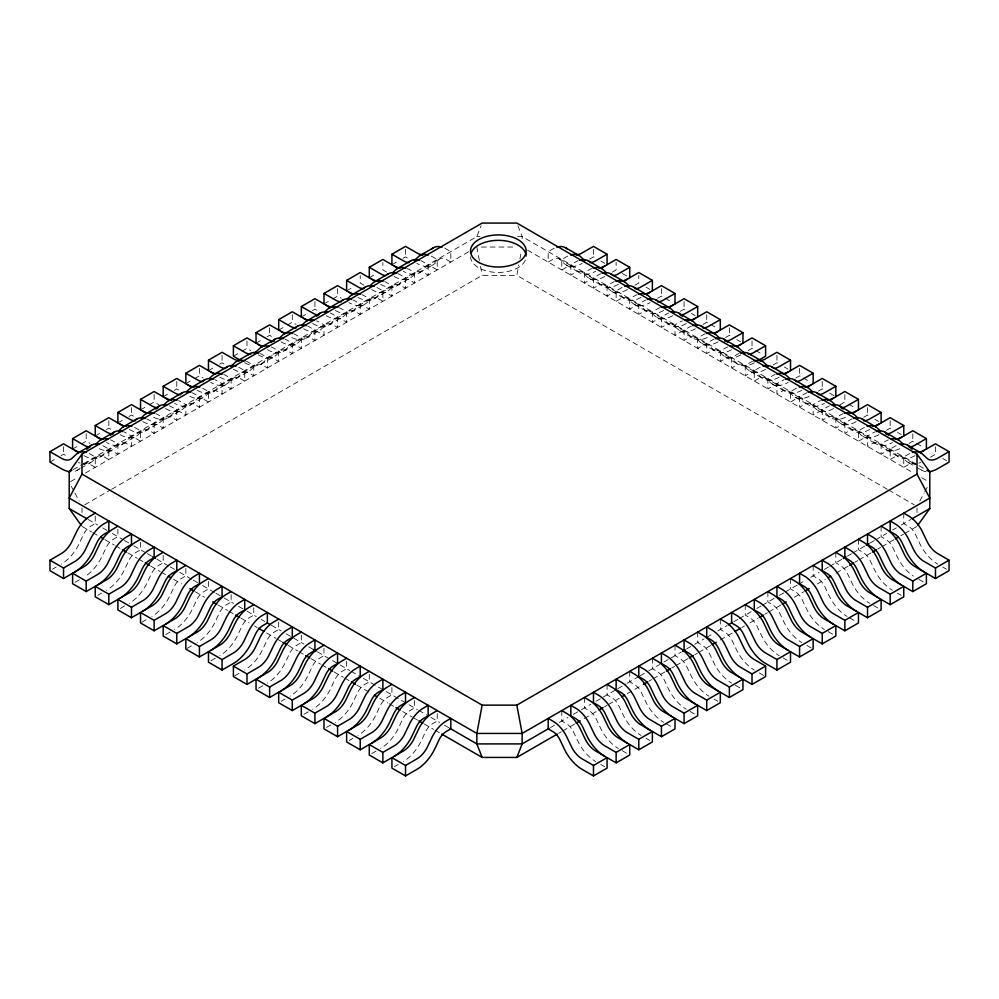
<?xml version="1.0" encoding="UTF-8"?>
<svg xmlns="http://www.w3.org/2000/svg" width="999" height="999" viewBox="0 0 999 999"><rect width="100%" height="100%" fill="white"/><g stroke="black" fill="none" stroke-linecap="round" stroke-linejoin="round"><path stroke-width="0.75" stroke-dasharray="5 3.75" d="M887.349 489.273L516.845 275.362L518.793 264.922M519.917 258.966L521.316 251.511M83.529 463.673L476.848 236.588L481.093 225.762M919.829 501.048L924.1 493.056M924.812 491.733L927.659 486.401M49.95 462.137L56.131 458.566M61.064 455.719L63.536 454.283L68.569 457.192M72.602 449.063L80.007 444.78M81.244 444.068L86.189 441.208L89.96 443.394M95.242 435.989L101.423 432.417M106.369 429.558L108.829 428.134L112.612 430.319M117.894 422.902L124.063 419.343M129.008 416.483L131.481 415.06L135.252 417.245M140.534 409.827L147.952 405.557M149.188 404.845L154.133 401.985L159.166 404.895M163.187 396.753L169.368 393.194M174.301 390.334L176.773 388.911L180.544 391.096M185.839 383.678L193.244 379.408M194.48 378.683L199.425 375.836L203.197 378.009M208.479 370.604L214.66 367.045M219.605 364.185L222.065 362.762L225.849 364.935M233.391 356.218L240.809 351.948M242.045 351.236L246.978 348.376L250.761 350.562M256.044 343.144L262.213 339.585M267.158 336.725L269.63 335.302L273.401 337.487M278.684 330.07L286.101 325.799M287.337 325.075L292.282 322.227L296.054 324.4M301.336 316.995L307.517 313.436M312.45 310.577L314.922 309.153L318.693 311.326M323.988 303.921L331.393 299.638M332.63 298.926L337.575 296.079L341.346 298.251M346.628 290.846L352.809 287.275M369.28 277.772L376.685 273.489M391.92 264.698L398.102 261.126M403.047 258.279L405.519 256.855L409.29 259.028M73.102 469.68L82.218 464.423M84.391 464.073L97.977 456.218M107.043 450.986L120.629 443.144M129.683 437.912L143.269 430.07M152.335 424.837L165.921 416.995M174.975 411.763L188.574 403.921M197.627 398.688L211.214 390.846M220.28 385.614L233.866 377.772M242.919 372.54L256.506 364.697M267.832 358.154L281.418 350.312M290.484 345.08L304.071 337.237M313.124 332.005L326.723 324.163M335.776 318.931L349.363 311.089M358.429 305.856L372.015 298.014M381.069 292.782L394.655 284.94M403.721 279.708L417.307 271.865M426.361 266.633L439.96 258.791M77.085 470.367L79.558 468.943M80.794 468.231L90.672 462.525M99.725 457.292L113.324 449.45M122.377 444.218L135.964 436.376M145.03 431.143L158.616 423.301M167.67 418.069L181.256 410.227M190.322 404.995L203.908 397.152M212.962 391.92L226.561 384.078M235.614 378.846L249.201 371.004M260.527 364.46L274.113 356.618M283.179 351.386L296.765 343.544M305.819 338.311L319.405 330.469M328.471 325.237L342.058 317.395M351.111 312.163L364.71 304.32M373.763 299.088L387.35 291.246M396.416 286.014L410.002 278.159M419.056 272.939L432.642 265.085M70.554 481.618L77.31 477.722M85.415 473.039L468.768 251.711M84.703 504.832L110.302 490.047M111.651 489.273L482.155 275.362L516.845 275.362M52.472 569.205L56.244 567.032M589.71 259.028L593.481 256.855L595.953 258.279M75.112 582.28L80.145 579.37M612.362 272.103L616.133 269.93L616.133 262.45M97.765 595.354L101.536 593.181M635.002 285.177L638.786 283.004L638.786 275.524M120.404 608.428L125.437 605.531M657.654 298.251L661.425 296.079L663.898 297.502M141.796 622.227L149.35 617.869M680.307 311.326L684.078 309.153L686.55 310.577M165.709 634.577L170.742 631.68M702.946 324.4L706.718 322.227L709.19 323.651M187.088 648.388L192.12 645.479M725.599 337.487L729.37 335.302L731.842 336.725M211.001 660.739L216.034 657.829M748.239 350.562L752.022 348.376L754.495 349.8M234.653 675.836L239.685 672.939M773.151 364.935L776.935 362.762L779.395 364.185M258.554 688.186L263.586 685.289M795.803 378.009L799.575 375.836L802.047 377.26M281.206 701.261L284.977 699.088M818.456 391.096L822.227 388.911L824.699 390.334M303.846 714.347L308.891 711.438M839.834 404.895L844.867 401.985L847.339 403.409M326.498 727.422L332.792 723.788M863.748 417.245L867.519 415.06L869.992 416.483M349.151 740.496L352.922 738.311M886.388 430.319L890.171 428.134L892.631 429.558M371.79 753.571L376.823 750.661M909.04 443.394L912.811 441.208L915.284 442.644M394.443 766.645L398.214 764.46M930.431 457.192L935.464 454.283L937.936 455.719M550.437 727.572L554.482 725.237M559.315 722.452L567.956 717.457M573.314 714.372L580.082 710.464M581.43 709.677L590.859 704.233M595.953 701.298L602.135 697.727M603.371 697.015L616.458 689.46M617.807 688.686L626.011 683.94M627.235 683.229L639.36 676.236M640.022 675.861L647.439 671.565M648.788 670.791L659.565 664.572M663.898 662.062L670.341 658.341M671.316 657.792L681.131 652.122M686.513 649.013L693.256 645.117M694.592 644.343L704.033 638.898M706.718 637.337L712.899 633.778M717.844 630.918L727.072 625.599M733.828 621.69L737.886 619.355M739.235 618.568L751.398 611.55M756.755 608.453L760.863 606.093M762.212 605.307L774.375 598.289M779.395 595.379L783.828 592.819M785.189 592.045L797.352 585.014M798.701 584.24L805.756 580.169M810.701 577.31L818.968 572.539M824.375 569.418L828.433 567.07M829.782 566.296L841.945 559.265M847.339 556.156L851.41 553.808M852.759 553.021L864.922 546.003M869.992 543.081L874.387 540.546M875.736 539.76L886.55 533.516M892.631 530.007L896.34 527.872M901.285 525.012L910.876 519.48M558.603 733.316L561.301 731.768M562.649 730.981L574.775 723.988M584.203 718.543L596.328 711.538M604.42 706.867L607.105 705.319M608.453 704.532L619.23 698.313M627.322 693.643L642.145 685.089M648.875 681.206L651.573 679.645M652.921 678.87L665.047 671.865M671.778 667.981L674.475 666.42M675.824 665.646L687.949 658.641M694.68 654.757L697.377 653.196M698.726 652.422L710.851 645.416M720.279 639.972L732.404 632.979M741.845 627.534L744.53 625.973M749.924 622.864L758.004 618.194M764.747 614.31L767.444 612.749M768.78 611.975L780.906 604.969M794.38 597.19L803.82 591.745M817.294 583.965L825.374 579.308M836.151 573.076L848.276 566.083M855.007 562.187L857.704 560.639M859.053 559.852L871.178 552.859M877.921 548.963L880.606 547.415M881.955 546.628L894.08 539.635M900.823 535.739L903.521 534.19M904.857 533.404L916.995 526.411M554.12 248.252L548.189 251.623L548.189 262.075L552.722 259.465A12.812 7.393 -60 0 1 559.964 259.465L564.048 263.386A32.03 18.494 -60 0 0 582.167 263.386M567.707 256.094L561.775 259.465L561.775 269.93L566.308 267.307A12.812 7.393 -60 0 1 573.551 267.307L577.634 271.228A32.03 18.494 -60 0 0 595.754 271.228M622.065 287.475L616.133 290.846L616.133 301.311L620.666 298.689A12.812 7.393 -60 0 1 627.909 298.689L631.992 302.61A32.03 18.494 -60 0 0 650.099 302.61M760.214 367.232L754.282 370.604L754.282 381.069L758.815 378.446A12.812 7.393 -60 0 1 766.058 378.446L770.142 382.367A32.03 18.494 -60 0 0 788.248 382.38M796.453 388.161L790.521 391.521L790.521 401.985L795.054 399.375A12.812 7.393 -60 0 1 802.297 399.375L806.368 403.296A32.03 18.494 -60 0 0 824.487 403.296M864.385 427.385L858.466 430.756L858.466 441.208L862.986 438.598A12.812 7.393 -60 0 1 870.241 438.598L874.312 442.52A32.03 18.494 -60 0 0 892.432 442.52M896.091 445.691L890.171 449.063L890.171 459.515L894.692 456.905A12.812 7.393 -60 0 1 901.947 456.905L906.018 460.826A32.03 18.494 -60 0 0 915.608 463.823M909.689 453.534L903.758 456.905L903.758 467.357L908.291 464.747A12.812 7.393 -60 0 1 915.534 464.747M476.848 236.588L479.87 236.588M517.619 236.588L522.152 236.588L917.669 464.935M481.381 247.04L516.108 247.04M444.88 248.252L450.811 251.623L450.811 262.075L446.278 259.465A12.812 7.393 60 0 0 439.036 259.465L434.952 263.386A32.03 18.494 60 0 1 416.833 263.386M431.293 256.094L437.225 259.465L437.225 269.93L432.692 267.307A12.812 7.393 60 0 0 425.449 267.307L421.366 271.228A32.03 18.494 60 0 1 403.246 271.228M376.935 287.475L382.867 290.846L382.867 301.311L378.334 298.689A12.812 7.393 60 0 0 371.091 298.689L367.008 302.61A32.03 18.494 60 0 1 348.901 302.61M238.786 367.232L244.718 370.604L244.718 381.069L240.185 378.446A12.812 7.393 60 0 0 232.942 378.446L228.858 382.367A32.03 18.494 60 0 1 210.752 382.38M202.547 388.161L208.479 391.521L208.479 401.985L203.946 399.375A12.812 7.393 60 0 0 196.703 399.375L192.632 403.296A32.03 18.494 60 0 1 174.513 403.296M134.615 427.385L140.534 430.756L140.534 441.208L136.014 438.598A12.812 7.393 60 0 0 128.759 438.598L124.688 442.52A32.03 18.494 60 0 1 106.568 442.52M102.909 445.691L108.829 449.063L108.829 459.515L104.308 456.905A12.812 7.393 60 0 0 97.053 456.905L92.982 460.826A32.03 18.494 60 0 1 83.392 463.823M89.311 453.534L95.242 456.905L95.242 467.357L90.709 464.747A12.812 7.393 60 0 0 83.466 464.747M600.899 261.126L604.607 263.274M622.315 273.489L627.247 276.348M646.191 287.275L649.899 289.423M665.134 298.214L672.552 302.497M691.483 313.436L695.192 315.572M710.426 324.363L717.844 328.646M736.787 339.585L740.484 341.72M755.719 350.512L763.136 354.795M784.34 367.045L788.049 369.18M803.283 377.972L810.701 382.255M829.632 393.194L834.577 396.041M848.576 404.12L855.993 408.404M874.937 419.343L878.633 421.478M897.577 432.417L901.285 434.553M916.52 443.356L923.938 447.627M942.869 458.566L946.577 460.701M919.018 465.721L927.109 470.379M559.04 258.791L572.639 266.633M581.693 271.865L595.279 279.708M604.345 284.94L617.931 292.782M626.985 298.014L640.571 305.856M649.637 311.089L663.224 318.931M672.277 324.163L685.876 332.005M694.929 337.237L708.516 345.08M717.582 350.312L731.168 358.154M742.494 364.697L756.081 372.54M765.134 377.772L778.721 385.614M787.786 390.846L801.373 398.688M810.426 403.921L824.025 411.763M833.079 416.995L846.665 424.837M855.731 430.07L869.317 437.912M878.371 443.144L891.957 450.986M901.023 456.218L914.609 464.073M566.358 265.085L579.944 272.939M588.998 278.159L602.584 286.014M611.65 291.246L625.237 299.088M634.29 304.32L647.889 312.163M656.942 317.395L670.529 325.237M679.595 330.469L693.181 338.311M702.235 343.544L715.821 351.386M724.887 356.618L738.473 364.46M749.799 371.004L763.386 378.846M772.439 384.078L786.038 391.92M795.092 397.152L808.678 404.995M817.744 410.227L831.33 418.069M840.384 423.301L853.97 431.143M863.036 436.376L876.623 444.218M885.676 449.45L899.275 457.292M908.328 462.525L915.733 466.808M916.97 467.52L921.915 470.367M527.559 250.162L913.635 473.064M921.715 477.734L928.458 481.618M888.698 490.047L914.297 504.832M942.756 567.032L946.528 569.205M386.638 272.103L382.867 269.93L382.867 262.45M918.855 579.37L923.888 582.28M363.998 285.177L360.214 283.004L360.214 275.524M897.464 593.181L901.235 595.354M873.563 605.531L878.596 608.428M849.649 617.869L857.204 622.227M828.258 631.68L833.291 634.577M806.88 645.479L811.912 648.388M782.966 657.829L787.999 660.739M759.315 672.939L764.347 675.836M735.414 685.289L740.446 688.186M714.023 699.088L717.794 701.261M690.109 711.438L695.154 714.347M666.208 723.788L672.502 727.422M646.078 738.311L649.85 740.496M622.177 750.661L627.21 753.571M600.786 764.46L604.557 766.645M88.062 519.443L97.715 525.012M102.66 527.872L108.829 531.431M112.313 533.441L123.089 539.66M124.438 540.447L132.517 545.104M133.866 545.891L145.991 552.884M147.34 553.671L154.133 557.579M156.768 559.115L168.893 566.108M170.242 566.883L176.773 570.654M179.67 572.327L191.808 579.333M193.144 580.107L199.425 583.728M202.585 585.551L214.71 592.557M215.896 593.244L222.789 597.227M224.138 598.001L233.604 603.471M238.536 606.318L244.718 609.889M247.04 611.226L256.243 616.545M261.189 619.392L264.897 621.528M271.416 625.299L281.156 630.918M286.101 633.778L303.858 644.03M308.753 646.852L314.922 650.411M317.37 651.835L349.812 670.554M351.161 671.34L360.214 676.573M363.324 678.358L382.867 689.647M386.301 691.62L417.382 709.577M418.731 710.351L428.159 715.796M430.906 717.382L439.685 722.452M444.418 725.174L450.811 728.87M82.005 526.411L91.446 531.855M92.795 532.629L98.177 535.739M104.92 539.635L114.348 545.079M115.697 545.854L121.079 548.963M127.822 552.859L137.25 558.304M138.599 559.078L143.993 562.187M150.724 566.083L160.152 571.528M161.501 572.302L165.547 574.637M173.626 579.308L181.706 583.965M195.18 591.745L204.62 597.19M218.094 604.969L227.522 610.414M228.871 611.188L234.253 614.31M240.996 618.194L249.076 622.864M254.47 625.973L257.155 627.534M266.596 632.979L276.024 638.423M277.372 639.198L281.406 641.533M288.149 645.416L297.577 650.861M298.926 651.648L304.32 654.757M311.051 658.641L320.479 664.085M321.828 664.859L327.222 667.981M333.953 671.865L343.381 677.31M344.73 678.084L350.125 681.206M356.855 685.089L371.678 693.643M379.77 698.313L387.849 702.984M389.198 703.758L394.58 706.867M402.672 711.538L412.1 716.982M413.449 717.757L417.495 720.092M424.225 723.988L433.653 729.432M435.002 730.207L440.397 733.316M71.341 486.401L74.188 491.733M74.9 493.056L79.171 501.048M517.907 225.762L522.152 236.588L522.152 239.573M476.848 247.04L479.37 260.452M480.482 266.421L482.155 275.362M935.464 446.815L935.464 454.283M916.995 507.929L916.995 512.549M912.811 433.741L912.811 441.208M903.758 513.124L903.758 523.588L908.291 526.198A12.812 7.393 60 0 1 915.534 534.565L919.604 543.206A32.03 18.494 60 0 0 937.724 564.123M890.171 420.666L890.171 428.134M881.106 526.198L881.106 536.663L885.638 539.273A12.812 7.393 60 0 1 892.881 547.652L896.965 556.281A32.03 18.494 60 0 0 913.336 576.111M867.519 407.592L867.519 415.06M858.466 539.273L858.466 549.737L862.986 552.347A12.812 7.393 60 0 1 870.241 560.726L874.312 569.355A32.03 18.494 60 0 0 892.432 590.272M844.867 394.518L844.867 401.985M835.813 552.347L835.813 562.812L840.346 565.434A12.812 7.393 60 0 1 847.589 573.801L851.672 582.429A32.03 18.494 60 0 0 869.779 603.346M822.227 381.443L822.227 388.911M813.161 565.434L813.161 575.886L817.694 578.508A12.812 7.393 60 0 1 824.937 586.875L829.02 595.504A32.03 18.494 60 0 0 847.14 616.42M799.575 368.369L799.575 375.836M790.521 578.508L790.521 588.96L795.054 591.583A12.812 7.393 60 0 1 802.297 599.949L806.368 608.578A32.03 18.494 60 0 0 824.487 629.495M776.935 355.294L776.935 362.762M767.869 591.583L767.869 602.035L772.402 604.657A12.812 7.393 60 0 1 779.645 613.024L783.728 621.653A32.03 18.494 60 0 0 801.847 642.569M752.022 340.909L752.022 348.376M745.229 604.657L745.229 615.109L749.75 617.732A12.812 7.393 60 0 1 757.005 626.098L761.076 634.727A32.03 18.494 60 0 0 779.195 655.644M729.37 327.834L729.37 335.302M720.316 619.043L720.316 629.495L724.837 632.117A12.812 7.393 60 0 1 732.092 640.484L736.163 649.113A32.03 18.494 60 0 0 754.282 670.029M706.718 314.76L706.718 322.227M697.664 632.117L697.664 642.569L702.197 645.192A12.812 7.393 60 0 1 709.44 653.558L713.523 662.187A32.03 18.494 60 0 0 731.63 683.104M684.078 301.686L684.078 309.153M675.012 645.192L675.012 655.644L679.545 658.266A12.812 7.393 60 0 1 686.788 666.633L690.871 675.262A32.03 18.494 60 0 0 708.99 696.178M661.425 288.599L661.425 296.079M652.372 658.266L652.372 668.718L656.905 671.34A12.812 7.393 60 0 1 664.148 679.707L668.219 688.336A32.03 18.494 60 0 0 686.338 709.253M629.72 671.34L629.72 681.793L634.253 684.415A12.812 7.393 60 0 1 641.495 692.782L645.579 701.41A32.03 18.494 60 0 0 663.698 722.327M607.08 684.415L607.08 694.879L611.6 697.489A12.812 7.393 60 0 1 618.856 705.856L622.926 714.485A32.03 18.494 60 0 0 641.046 735.401M593.481 249.375L593.481 256.855M584.427 697.489L584.427 707.954L588.96 710.564A12.812 7.393 60 0 1 596.203 718.93L600.287 727.559A32.03 18.494 60 0 0 618.393 748.488M561.775 710.564L561.775 721.028L566.308 723.638A12.812 7.393 60 0 1 573.551 732.005L577.634 740.634A32.03 18.494 60 0 0 595.754 761.563M437.225 713.548L437.225 721.028L432.692 723.638A12.812 7.393 -60 0 0 425.449 732.005L421.366 740.634A32.03 18.494 -60 0 1 403.246 761.563M414.573 700.474L414.573 707.954L410.04 710.564A12.812 7.393 -60 0 0 402.797 718.93L398.713 727.559A32.03 18.494 -60 0 1 380.607 748.488M405.519 249.375L405.519 256.855M391.92 687.399L391.92 694.879L387.4 697.489A12.812 7.393 -60 0 0 380.144 705.856L376.074 714.485A32.03 18.494 -60 0 1 357.954 735.401M369.28 674.325L369.28 681.793L364.747 684.415A12.812 7.393 -60 0 0 357.505 692.782L353.421 701.41A32.03 18.494 -60 0 1 335.302 722.327M346.628 661.251L346.628 668.718L342.095 671.34A12.812 7.393 -60 0 0 334.852 679.707L330.781 688.336A32.03 18.494 -60 0 1 312.662 709.253M337.575 288.599L337.575 296.079M323.988 648.176L323.988 655.644L319.455 658.266A12.812 7.393 -60 0 0 312.212 666.633L308.129 675.262A32.03 18.494 -60 0 1 290.01 696.178M314.922 301.686L314.922 309.153M301.336 635.102L301.336 642.569L296.803 645.192A12.812 7.393 -60 0 0 289.56 653.558L285.477 662.187A32.03 18.494 -60 0 1 267.37 683.104M292.282 314.76L292.282 322.227M278.684 622.027L278.684 629.495L274.163 632.117A12.812 7.393 -60 0 0 266.908 640.484L262.837 649.113A32.03 18.494 -60 0 1 244.718 670.029M269.63 327.834L269.63 335.302M253.771 607.642L253.771 615.109L249.25 617.732A12.812 7.393 -60 0 0 241.995 626.098L237.924 634.727A32.03 18.494 -60 0 1 219.805 655.644M246.978 340.909L246.978 348.376M231.131 594.567L231.131 602.035L226.598 604.657A12.812 7.393 -60 0 0 219.355 613.024L215.272 621.653A32.03 18.494 -60 0 1 197.153 642.569M222.065 355.294L222.065 362.762M208.479 581.493L208.479 588.96L203.946 591.583A12.812 7.393 -60 0 0 196.703 599.949L192.632 608.578A32.03 18.494 -60 0 1 174.513 629.495M199.425 368.369L199.425 375.836M185.839 568.419L185.839 575.886L181.306 578.508A12.812 7.393 -60 0 0 174.063 586.875L169.98 595.504A32.03 18.494 -60 0 1 151.86 616.42M176.773 381.443L176.773 388.911M163.187 555.344L163.187 562.812L158.654 565.434A12.812 7.393 -60 0 0 151.411 573.801L147.328 582.429A32.03 18.494 -60 0 1 129.221 603.346M154.133 394.518L154.133 401.985M140.534 542.27L140.534 549.737L136.014 552.347A12.812 7.393 -60 0 0 128.759 560.726L124.688 569.355A32.03 18.494 -60 0 1 106.568 590.272M131.481 407.592L131.481 415.06M117.894 529.195L117.894 536.663L113.362 539.273A12.812 7.393 -60 0 0 106.119 547.652L102.035 556.281A32.03 18.494 -60 0 1 85.664 576.111M108.829 420.666L108.829 428.134M95.242 516.121L95.242 523.588L90.709 526.198A12.812 7.393 -60 0 0 83.466 534.565L79.396 543.206A32.03 18.494 -60 0 1 61.276 564.123M86.189 433.741L86.189 441.208M82.005 507.929L82.005 512.549M63.536 446.815L63.536 454.283M525.337 260.202A27.797 16.046 0 0 1 495.329 272.365A27.797 16.046 0 0 1 470.529 256.78M618.393 284.303A32.03 18.494 -60 0 1 600.287 284.303L596.203 280.382A12.812 7.393 -60 0 0 588.96 280.382L584.427 283.004L584.427 272.54L590.359 269.168A25.637 14.798 -60 0 1 591.745 268.556M604.807 276.461A32.03 18.494 -60 0 1 586.688 276.461L582.617 272.54A12.812 7.393 -60 0 0 575.374 272.54L570.841 275.15L570.841 264.698L576.773 261.326A25.637 14.798 -60 0 1 578.159 260.714M641.046 297.39A32.03 18.494 -60 0 1 622.926 297.39L618.856 293.456A12.812 7.393 -60 0 0 611.6 293.456L607.08 296.079L607.08 285.614L612.999 282.242A25.637 14.798 -60 0 1 614.397 281.631M627.459 289.535A32.03 18.494 -60 0 1 609.34 289.535L605.269 285.614A12.812 7.393 -60 0 0 598.014 285.614L593.481 288.236L593.481 277.772L599.412 274.4A25.637 14.798 -60 0 1 600.811 273.788M663.698 310.464A32.03 18.494 -60 0 1 645.579 310.464L641.495 306.531A12.812 7.393 -60 0 0 634.253 306.531L629.72 309.153L629.72 298.689L635.651 295.317A25.637 14.798 -60 0 1 637.037 294.705M686.338 323.539A32.03 18.494 -60 0 1 668.219 323.539L664.148 319.618A12.812 7.393 -60 0 0 656.905 319.618L652.372 322.227L652.372 311.763L658.304 308.404A25.637 14.798 -60 0 1 659.69 307.779M672.752 315.684A32.03 18.494 -60 0 1 654.632 315.684L650.561 311.763A12.812 7.393 -60 0 0 643.306 311.763L638.786 314.385L638.786 303.921L644.705 300.549A25.637 14.798 -60 0 1 646.103 299.937M695.404 328.771A32.03 18.494 -60 0 1 677.285 328.758L673.201 324.837A12.812 7.393 -60 0 0 665.958 324.837L661.425 327.46L661.425 316.995L667.357 313.624A25.637 14.798 -60 0 1 668.743 313.012M707.242 337.537A32.03 18.494 -60 0 1 690.871 336.613L686.788 332.692A12.812 7.393 -60 0 0 679.545 332.692L675.012 335.302L675.012 324.837L680.943 321.478A25.637 14.798 -60 0 1 682.342 320.854M731.63 349.687A32.03 18.494 -60 0 1 713.523 349.687L709.44 345.766A12.812 7.393 -60 0 0 702.197 345.766L697.664 348.376L697.664 337.912L703.596 334.553A25.637 14.798 -60 0 1 704.982 333.928M718.044 341.845A32.03 18.494 -60 0 1 699.924 341.845L695.853 337.912A12.812 7.393 -60 0 0 688.611 337.912L684.078 340.534L684.078 330.07L690.009 326.698A25.637 14.798 -60 0 1 691.395 326.086M754.282 362.762A32.03 18.494 -60 0 1 736.163 362.762L732.092 358.841A12.812 7.393 -60 0 0 724.837 358.841L720.316 361.451L720.316 350.986L726.236 347.627A25.637 14.798 -60 0 1 727.634 347.003M740.696 354.92A32.03 18.494 -60 0 1 722.577 354.92L718.506 350.999A12.812 7.393 -60 0 0 711.251 350.999L706.718 353.609L706.718 343.144L712.649 339.785A25.637 14.798 -60 0 1 714.048 339.161M809.153 396.378A32.03 18.494 -60 0 1 792.781 395.454L788.711 391.521A12.812 7.393 -60 0 0 781.455 391.521L776.935 394.143L776.935 383.678L782.854 380.307A25.637 14.798 -60 0 1 784.252 379.695M833.553 408.529A32.03 18.494 -60 0 1 815.434 408.529L811.35 404.607A12.812 7.393 -60 0 0 804.108 404.607L799.575 407.217L799.575 396.753L805.506 393.394A25.637 14.798 -60 0 1 806.892 392.769M845.391 417.295A32.03 18.494 -60 0 1 829.02 416.371L824.937 412.45A12.812 7.393 -60 0 0 817.694 412.45L813.161 415.06L813.161 404.595L819.093 401.236A25.637 14.798 -60 0 1 820.491 400.611M869.779 429.445A32.03 18.494 -60 0 1 851.672 429.445L847.589 425.524A12.812 7.393 -60 0 0 840.346 425.524L835.813 428.134L835.813 417.682L841.745 414.31A25.637 14.798 -60 0 1 843.131 413.698M856.193 421.603A32.03 18.494 -60 0 1 838.074 421.603L834.003 417.682A12.812 7.393 -60 0 0 826.76 417.682L822.227 420.292L822.227 409.827L828.159 406.468A25.637 14.798 -60 0 1 829.545 405.844M878.845 434.677A32.03 18.494 -60 0 1 860.726 434.677L856.655 430.756A12.812 7.393 -60 0 0 849.4 430.756L844.867 433.366L844.867 422.902L850.798 419.543A25.637 14.798 -60 0 1 852.197 418.918M915.084 455.594A32.03 18.494 -60 0 1 896.965 455.594L892.881 451.673A12.812 7.393 -60 0 0 885.638 451.673L881.106 454.283L881.106 443.831L887.037 440.459A25.637 14.798 -60 0 1 888.423 439.847M899.737 448.676A32.03 18.494 -60 0 1 883.378 447.752L879.295 443.831A12.812 7.393 -60 0 0 872.052 443.831L867.519 446.441L867.519 435.976L873.451 432.617A25.637 14.798 -60 0 1 874.837 431.993M920.653 462.525A32.03 18.494 -60 0 1 918.93 463.124M926.061 471.665A32.03 18.494 -60 0 1 919.604 468.668M801.847 390.222A32.03 18.494 -60 0 1 783.728 390.222L779.645 386.301A12.812 7.393 -60 0 0 772.402 386.301L767.869 388.911L767.869 378.446L773.8 375.087A25.637 14.798 -60 0 1 775.187 374.463M779.195 377.147A32.03 18.494 -60 0 1 761.076 377.147L757.005 373.226A12.812 7.393 -60 0 0 749.75 373.226L745.229 375.836L745.229 365.372L751.148 362.013A25.637 14.798 -60 0 1 752.547 361.388M765.609 369.293A32.03 18.494 -60 0 1 747.489 369.293L743.406 365.372A12.812 7.393 -60 0 0 736.163 365.372L731.63 367.994L731.63 357.53L737.562 354.158A25.637 14.798 -60 0 1 738.96 353.546M303.596 328.771A32.03 18.494 60 0 0 321.715 328.758L325.799 324.837A12.812 7.393 60 0 1 333.042 324.837L337.575 327.46L337.575 316.995L331.643 313.624A25.637 14.798 60 0 0 330.257 313.012M291.758 337.537A32.03 18.494 60 0 0 308.129 336.613L312.212 332.692A12.812 7.393 60 0 1 319.455 332.692L323.988 335.302L323.988 324.837L318.057 321.478A25.637 14.798 60 0 0 316.658 320.854M326.248 315.684A32.03 18.494 60 0 0 344.368 315.684L348.439 311.763A12.812 7.393 60 0 1 355.694 311.763L360.214 314.385L360.214 303.921L354.295 300.549A25.637 14.798 60 0 0 352.897 299.937M312.662 323.539A32.03 18.494 60 0 0 330.781 323.539L334.852 319.618A12.812 7.393 60 0 1 342.095 319.618L346.628 322.227L346.628 311.763L340.696 308.404A25.637 14.798 60 0 0 339.31 307.779M335.302 310.464A32.03 18.494 60 0 0 353.421 310.464L357.505 306.531A12.812 7.393 60 0 1 364.747 306.531L369.28 309.153L369.28 298.689L363.349 295.317A25.637 14.798 60 0 0 361.963 294.705M371.541 289.535A32.03 18.494 60 0 0 389.66 289.535L393.731 285.614A12.812 7.393 60 0 1 400.986 285.614L405.519 288.236L405.519 277.772L399.588 274.4A25.637 14.798 60 0 0 398.189 273.788M357.954 297.39A32.03 18.494 60 0 0 376.074 297.39L380.144 293.456A12.812 7.393 60 0 1 387.4 293.456L391.92 296.079L391.92 285.614L386.001 282.242A25.637 14.798 60 0 0 384.603 281.631M394.193 276.461A32.03 18.494 60 0 0 412.312 276.461L416.383 272.54A12.812 7.393 60 0 1 423.626 272.54L428.159 275.15L428.159 264.698L422.227 261.326A25.637 14.798 60 0 0 420.841 260.714M380.607 284.303A32.03 18.494 60 0 0 398.713 284.303L402.797 280.382A12.812 7.393 60 0 1 410.04 280.382L414.573 283.004L414.573 272.54L408.641 269.168A25.637 14.798 60 0 0 407.255 268.556M280.956 341.845A32.03 18.494 60 0 0 299.076 341.845L303.147 337.912A12.812 7.393 60 0 1 310.389 337.912L314.922 340.534L314.922 330.07L308.991 326.698A25.637 14.798 60 0 0 307.605 326.086M267.37 349.687A32.03 18.494 60 0 0 285.477 349.687L289.56 345.766A12.812 7.393 60 0 1 296.803 345.766L301.336 348.376L301.336 337.912L295.404 334.553A25.637 14.798 60 0 0 294.018 333.928M258.304 354.92A32.03 18.494 60 0 0 276.423 354.92L280.494 350.999A12.812 7.393 60 0 1 287.749 350.999L292.282 353.609L292.282 343.144L286.351 339.785A25.637 14.798 60 0 0 284.952 339.161M244.718 362.762A32.03 18.494 60 0 0 262.837 362.762L266.908 358.841A12.812 7.393 60 0 1 274.163 358.841L278.684 361.451L278.684 350.986L272.764 347.627A25.637 14.798 60 0 0 271.366 347.003M80.07 463.124A32.03 18.494 60 0 1 78.347 462.525M79.396 468.668A32.03 18.494 60 0 1 72.939 471.665M83.916 455.594A32.03 18.494 60 0 0 102.035 455.594L106.119 451.673A12.812 7.393 60 0 1 113.362 451.673L117.894 454.283L117.894 443.831L111.963 440.459A25.637 14.798 60 0 0 110.577 439.847M99.263 448.676A32.03 18.494 60 0 0 115.622 447.752L119.705 443.831A12.812 7.393 60 0 1 126.948 443.831L131.481 446.441L131.481 435.976L125.549 432.617A25.637 14.798 60 0 0 124.163 431.993M120.155 434.677A32.03 18.494 60 0 0 138.274 434.677L142.345 430.756A12.812 7.393 60 0 1 149.6 430.756L154.133 433.366L154.133 422.902L148.202 419.543A25.637 14.798 60 0 0 146.803 418.918M142.807 421.603A32.03 18.494 60 0 0 160.926 421.603L164.997 417.682A12.812 7.393 60 0 1 172.24 417.682L176.773 420.292L176.773 409.827L170.841 406.468A25.637 14.798 60 0 0 169.455 405.844M129.221 429.445A32.03 18.494 60 0 0 147.328 429.445L151.411 425.524A12.812 7.393 60 0 1 158.654 425.524L163.187 428.134L163.187 417.682L157.255 414.31A25.637 14.798 60 0 0 155.869 413.698M165.447 408.529A32.03 18.494 60 0 0 183.566 408.529L187.65 404.607A12.812 7.393 60 0 1 194.892 404.607L199.425 407.217L199.425 396.753L193.494 393.394A25.637 14.798 60 0 0 192.108 392.769M153.609 417.295A32.03 18.494 60 0 0 169.98 416.371L174.063 412.45A12.812 7.393 60 0 1 181.306 412.45L185.839 415.06L185.839 404.595L179.907 401.236A25.637 14.798 60 0 0 178.509 400.611M189.847 396.378A32.03 18.494 60 0 0 206.219 395.454L210.29 391.521A12.812 7.393 60 0 1 217.545 391.521L222.065 394.143L222.065 383.678L216.146 380.307A25.637 14.798 60 0 0 214.748 379.695M197.153 390.222A32.03 18.494 60 0 0 215.272 390.222L219.355 386.301A12.812 7.393 60 0 1 226.598 386.301L231.131 388.911L231.131 378.446L225.2 375.087A25.637 14.798 60 0 0 223.813 374.463M233.391 369.293A32.03 18.494 60 0 0 251.511 369.293L255.594 365.372A12.812 7.393 60 0 1 262.837 365.372L267.37 367.994L267.37 357.53L261.438 354.158A25.637 14.798 60 0 0 260.04 353.546M219.805 377.147A32.03 18.494 60 0 0 237.924 377.147L241.995 373.226A12.812 7.393 60 0 1 249.25 373.226L253.771 375.836L253.771 365.372L247.852 362.013A25.637 14.798 60 0 0 246.453 361.388"/><path stroke-width="1.5" d="M917.844 525.212L929.794 508.553L929.794 471.94L916.995 454.083L516.845 223.064L482.155 223.064L82.005 454.083L82.005 474.1L482.155 705.132L476.848 733.441L476.848 743.905L482.155 757.429L516.845 757.429L557.255 734.09M516.845 757.429L522.152 743.905L522.152 733.441L516.845 705.132L916.995 474.1L916.995 454.083M82.005 474.1L69.206 498.089L476.848 733.441L522.152 733.441L929.794 498.089L916.995 474.1M81.156 525.212L69.206 508.553L69.206 471.94L82.005 454.083M86.863 449.288L90.684 445.691A25.637 14.798 60 0 1 98.789 444.243M95.916 444.056L99.75 440.459A25.637 14.798 60 0 1 107.855 439.011M110.527 435.227L113.337 432.617A25.637 14.798 60 0 1 122.79 431.518M118.569 430.981L122.39 427.385A25.637 14.798 60 0 1 131.843 426.286M141.209 417.907L145.042 414.31A25.637 14.798 60 0 1 154.495 413.211M155.819 409.078L158.629 406.468A25.637 14.798 60 0 1 166.733 405.02M163.861 404.832L167.682 401.236A25.637 14.798 60 0 1 177.135 400.137M186.501 391.758L190.334 388.161A25.637 14.798 60 0 1 199.788 387.063M209.153 378.671L212.987 375.087A25.637 14.798 60 0 1 222.44 373.988M230.781 366.583L235.627 362.013A25.637 14.798 60 0 1 245.08 360.914M271.316 342.395L274.126 339.785A25.637 14.798 60 0 1 283.579 338.686M279.358 338.149L283.192 334.553A25.637 14.798 60 0 1 292.645 333.454M302.01 325.062L305.831 321.478A25.637 14.798 60 0 1 313.936 320.03M316.621 316.246L319.43 313.624A25.637 14.798 60 0 1 327.535 312.188M324.65 311.988L328.484 308.404A25.637 14.798 60 0 1 337.937 307.305M347.302 298.913L351.136 295.317A25.637 14.798 60 0 1 360.589 294.218M369.955 285.839L373.776 282.242A25.637 14.798 60 0 1 383.229 281.144M392.595 272.764L396.428 269.168A25.637 14.798 60 0 1 405.881 268.069M414.223 260.677L419.068 256.094A25.637 14.798 60 0 1 428.521 254.995M135.215 420.192L135.976 419.543A25.637 14.798 60 0 1 145.429 418.444M180.507 394.043L181.281 393.394A25.637 14.798 60 0 1 190.734 392.295M203.147 380.969L203.921 380.307A25.637 14.798 60 0 1 213.374 379.208M225.799 367.894L226.573 367.232A25.637 14.798 60 0 1 236.026 366.133M248.451 354.82L249.213 354.158A25.637 14.798 60 0 1 258.666 353.059M296.004 327.36L296.778 326.698A25.637 14.798 60 0 1 306.231 325.599M341.296 301.211L342.07 300.549A25.637 14.798 60 0 1 351.523 299.45M363.948 288.124L364.722 287.475A25.637 14.798 60 0 1 374.175 286.376M386.601 275.05L387.362 274.4A25.637 14.798 60 0 1 396.815 273.301M409.24 261.975L410.015 261.326A25.637 14.798 60 0 1 419.468 260.227M431.893 248.901L432.667 248.252A25.637 14.798 60 0 1 442.12 247.153M69.805 471.665A32.03 18.494 60 0 1 61.276 468.668L49.95 462.137L49.95 451.673L63.536 443.831L77.635 451.96M72.602 449.063L72.602 438.598L86.189 430.756L100.275 438.886M95.242 435.989L95.242 425.524L108.829 417.682L122.927 425.811M117.894 422.902L117.894 412.45L131.481 404.607L145.567 412.737M140.534 409.827L140.534 399.375L154.133 391.521L169.48 400.387M163.187 396.753L163.187 386.301L176.773 378.446L192.12 387.312M185.839 383.678L185.839 373.226L199.425 365.372L214.773 374.238M208.479 370.604L208.479 360.139L222.065 352.297L234.44 359.39A19.206 11.089 60 0 0 239.473 360.676M239.685 359.852L233.391 356.218L233.391 345.766L246.978 337.912L261.076 346.054M256.044 343.144L256.044 332.692L269.63 324.837L283.716 332.979M278.684 330.07L278.684 319.618L292.282 311.763L306.368 319.905M301.336 316.995L301.336 306.531L314.922 298.689L330.269 307.555M323.988 303.921L323.988 293.456L337.575 285.614L352.922 294.48M346.628 290.846L346.628 280.382L360.214 272.54L375.574 281.406M369.28 277.772L369.28 267.307L382.867 259.465L398.214 268.331M391.92 264.698L391.92 254.233L405.519 246.391L417.882 253.484A19.206 11.089 60 0 0 422.914 254.77M78.059 452.922L91.646 445.067M100.712 439.847L114.298 431.993M123.352 426.773L136.95 418.918M146.004 413.698L159.59 405.844M168.656 400.611L182.243 392.769M191.296 387.537L204.882 379.695M213.948 374.463L227.535 366.621M236.588 361.388L250.187 353.546M261.501 347.003L275.1 339.161M284.153 333.928L297.739 326.086M306.805 320.854L320.392 313.012M329.445 307.779L343.032 299.937M352.098 294.705L365.684 286.863M374.737 281.631L388.336 273.788M397.39 268.556L410.976 260.714M420.042 255.482L433.628 247.64M69.206 471.94L71.803 470.442M95.242 513.124L89.311 516.608A25.637 14.798 -60 0 0 77.098 530.706L71.478 542.432A19.206 11.089 -60 0 1 62.325 552.996L49.95 560.202L49.95 570.654L63.536 578.508L84.965 566.071A19.206 11.089 -60 0 0 94.131 555.506L99.75 543.793A25.637 14.798 -60 0 1 111.963 529.682L117.894 526.198M49.95 560.202L63.536 568.044L75.912 560.851A19.206 11.089 -60 0 0 85.065 550.274L90.684 538.561A25.637 14.798 -60 0 1 102.909 524.45L108.829 520.966L108.829 531.431L104.308 534.053A12.812 7.393 -60 0 0 97.053 542.42L92.982 551.048A32.03 18.494 -60 0 1 74.863 571.965M607.08 264.698L607.08 254.233L594.705 261.326A19.206 11.089 -60 0 1 589.672 262.612M600.786 268.331L616.133 259.465L629.72 267.307L629.72 277.772M140.534 539.273L134.615 542.757A25.637 14.798 -60 0 0 122.39 556.868L116.771 568.581A19.206 11.089 -60 0 1 107.617 579.145L86.189 591.583L72.602 583.728L72.602 573.276L86.189 581.118L98.564 573.926A19.206 11.089 -60 0 0 107.717 563.349L113.337 551.635A25.637 14.798 -60 0 1 125.549 537.524L131.481 534.053L131.481 544.505L126.948 547.127A12.812 7.393 -60 0 0 119.705 555.494L115.622 564.123A32.03 18.494 -60 0 1 97.515 585.039M629.72 267.307L617.345 274.4A19.206 11.089 -60 0 1 613.286 275.637M623.426 281.406L638.786 272.54L652.372 280.382L652.372 290.846M163.187 552.347L157.255 555.831A25.637 14.798 -60 0 0 145.042 569.942L139.423 581.655A19.206 11.089 -60 0 1 130.27 592.232L108.829 604.657L95.242 596.815L95.242 586.351L108.829 594.193L121.204 587A19.206 11.089 -60 0 0 130.357 576.423L135.976 564.71A25.637 14.798 -60 0 1 148.202 550.599L154.133 547.127L154.133 557.579L149.6 560.202A12.812 7.393 -60 0 0 142.345 568.568L138.274 577.197A32.03 18.494 -60 0 1 120.155 598.114M652.372 280.382L639.997 287.475A19.206 11.089 -60 0 1 634.977 288.761M646.078 294.48L661.425 285.614L675.012 293.456L675.012 303.921M185.839 565.434L179.907 568.906A25.637 14.798 -60 0 0 167.682 583.016L162.063 594.73A19.206 11.089 -60 0 1 152.909 605.307L131.481 617.732L117.894 609.889L117.894 599.425L131.481 607.267L143.856 600.074A19.206 11.089 -60 0 0 153.009 589.497L158.629 577.784A25.637 14.798 -60 0 1 170.841 563.673L176.773 560.202L176.773 570.654L172.24 573.276A12.812 7.393 -60 0 0 164.997 581.643L160.926 590.272A32.03 18.494 -60 0 1 142.807 611.188M675.012 293.456L662.649 300.549A19.206 11.089 -60 0 1 657.617 301.848M668.731 307.555L684.078 298.689L697.664 306.531L697.664 316.995M208.479 578.508L202.547 581.98A25.637 14.798 -60 0 0 190.334 596.091L184.715 607.804A19.206 11.089 -60 0 1 175.562 618.381L154.133 630.806L140.534 622.964L140.534 612.499L154.133 620.342L166.496 613.149A19.206 11.089 -60 0 0 175.649 602.572L181.281 590.859A25.637 14.798 -60 0 1 193.494 576.748L199.425 573.276L199.425 583.728L194.892 586.351A12.812 7.393 -60 0 0 187.65 594.717L183.566 603.346A32.03 18.494 -60 0 1 165.447 624.263M697.664 306.531L685.289 313.624A19.206 11.089 -60 0 1 680.269 314.922M692.632 319.905L706.718 311.763L720.316 319.618L720.316 330.07M231.131 591.583L225.2 595.054A25.637 14.798 -60 0 0 212.987 609.165L207.367 620.879A19.206 11.089 -60 0 1 198.202 631.455L176.773 643.88L163.187 636.038L163.187 625.574L176.773 633.416L189.148 626.223A19.206 11.089 -60 0 0 198.302 615.646L203.921 603.933A25.637 14.798 -60 0 1 216.146 589.822L222.065 586.351L222.065 596.803L217.545 599.425A12.812 7.393 -60 0 0 210.29 607.792L206.219 616.42A32.03 18.494 -60 0 1 188.099 637.337M720.316 319.618L707.941 326.698A19.206 11.089 -60 0 1 702.909 327.997M715.284 332.979L729.37 324.837L742.956 332.692L742.956 343.144M253.771 604.657L247.852 608.129A25.637 14.798 -60 0 0 235.627 622.24L230.007 633.953A19.206 11.089 -60 0 1 220.854 644.53L199.425 656.955L185.839 649.113L185.839 638.648L199.425 646.49L211.8 639.298A19.206 11.089 -60 0 0 220.954 628.721L226.573 617.007A25.637 14.798 -60 0 1 238.786 602.897L244.718 599.425L244.718 609.889L240.185 612.499A12.812 7.393 -60 0 0 232.942 620.866L228.858 629.495A32.03 18.494 -60 0 1 210.752 650.424M742.956 332.692L730.581 339.772A19.206 11.089 -60 0 1 724.637 341.021M737.924 346.054L752.022 337.912L765.609 345.766L765.609 356.218L759.315 359.852M267.37 622.964L262.837 625.574A12.812 7.393 -60 0 0 255.594 633.94L251.511 642.569A32.03 18.494 -60 0 1 233.391 663.498L222.065 670.029L208.479 662.187L208.479 651.723L222.065 659.565L234.44 652.372A19.206 11.089 -60 0 0 243.594 641.795L249.213 630.082A25.637 14.798 -60 0 1 261.438 615.971L267.37 612.499L267.37 622.964L270.067 624.525M278.684 619.043L272.764 622.514A25.637 14.798 -60 0 0 260.539 636.625L254.92 648.339A19.206 11.089 -60 0 1 245.766 658.915L233.391 666.108L233.391 676.573L246.978 684.415L268.419 671.99A19.206 11.089 -60 0 0 277.572 661.413L283.192 649.7A25.637 14.798 -60 0 1 295.404 635.589L301.336 632.117M765.609 345.766L753.234 352.847A19.206 11.089 -60 0 1 748.214 354.146M233.391 666.108L246.978 673.95L259.353 666.758A19.206 11.089 -60 0 0 268.506 656.181L274.126 644.467A25.637 14.798 -60 0 1 286.351 630.357L292.282 626.885L292.282 637.337L287.749 639.959A12.812 7.393 -60 0 0 280.494 648.326L276.423 656.955A32.03 18.494 -60 0 1 258.304 677.871M790.521 370.604L790.521 360.139L778.146 367.232A19.206 11.089 -60 0 1 774.075 368.469M784.227 374.238L799.575 365.372L813.161 373.226L813.161 383.678M323.988 645.192L318.057 648.663A25.637 14.798 -60 0 0 305.831 662.774L300.212 674.487A19.206 11.089 -60 0 1 291.059 685.064L269.63 697.489L256.044 689.647L256.044 679.183L269.63 687.025L282.005 679.832A19.206 11.089 -60 0 0 291.159 669.255L296.778 657.542A25.637 14.798 -60 0 1 308.991 643.431L314.922 639.959L314.922 650.411L310.389 653.034A12.812 7.393 -60 0 0 303.147 661.4L299.076 670.029A32.03 18.494 -60 0 1 280.956 690.946M813.161 373.226L800.798 380.307A19.206 11.089 -60 0 1 795.766 381.606M806.88 387.312L822.227 378.446L835.813 386.301L835.813 396.753M346.628 658.266L340.696 661.738A25.637 14.798 -60 0 0 328.484 675.848L322.864 687.562A19.206 11.089 -60 0 1 313.711 698.139L292.282 710.564L278.684 702.722L278.684 692.257L292.282 700.099L304.645 692.906A19.206 11.089 -60 0 0 313.798 682.329L319.43 670.616A25.637 14.798 -60 0 1 331.643 656.505L337.575 653.034L337.575 663.498L333.042 666.108A12.812 7.393 -60 0 0 325.799 674.475L321.715 683.104A32.03 18.494 -60 0 1 303.596 704.033M835.813 386.301L823.438 393.381A19.206 11.089 -60 0 1 818.418 394.68M829.52 400.387L844.867 391.521L858.466 399.375L858.466 409.827M369.28 671.34L363.349 674.812A25.637 14.798 -60 0 0 351.136 688.923L345.517 700.636A19.206 11.089 -60 0 1 336.351 711.213L314.922 723.638L301.336 715.796L301.336 705.331L314.922 713.174L327.297 705.981A19.206 11.089 -60 0 0 336.451 695.404L342.07 683.691A25.637 14.798 -60 0 1 354.295 669.58L360.214 666.108L360.214 676.573L355.694 679.183A12.812 7.393 -60 0 0 348.439 687.549L344.368 696.178A32.03 18.494 -60 0 1 326.248 717.107M858.466 399.375L846.091 406.456A19.206 11.089 -60 0 1 841.058 407.754M853.433 412.737L867.519 404.607L881.106 412.45L881.106 422.902M391.92 684.415L386.001 687.886A25.637 14.798 -60 0 0 373.776 701.997L368.156 713.711A19.206 11.089 -60 0 1 359.003 724.287L337.575 736.713L323.988 728.87L323.988 718.406L337.575 726.261L349.95 719.055A19.206 11.089 -60 0 0 359.103 708.491L364.722 696.765A25.637 14.798 -60 0 1 376.935 682.667L382.867 679.183L382.867 689.647L378.334 692.257A12.812 7.393 -60 0 0 371.091 700.624L367.008 709.253A32.03 18.494 -60 0 1 348.901 730.182M881.106 412.45L868.73 419.53A19.206 11.089 -60 0 1 863.71 420.829M876.073 425.811L890.171 417.682L903.758 425.524L903.758 435.989M414.573 697.489L408.641 700.961A25.637 14.798 -60 0 0 396.428 715.072L390.809 726.785A19.206 11.089 -60 0 1 381.655 737.362L360.214 749.787L346.628 741.945L346.628 731.48L360.214 739.335L372.59 732.13A19.206 11.089 -60 0 0 381.743 721.565L387.362 709.839A25.637 14.798 -60 0 1 399.588 695.741L405.519 692.257L405.519 702.722L400.986 705.331A12.812 7.393 -60 0 0 393.731 713.698L389.66 722.327A32.03 18.494 -60 0 1 371.541 743.256M903.758 425.524L891.383 432.604A19.206 11.089 -60 0 1 885.439 433.853M898.725 438.886L912.811 430.756L926.398 438.598L926.398 449.063M437.225 710.564L431.293 714.035A25.637 14.798 -60 0 0 419.068 728.146L413.449 739.872A19.206 11.089 -60 0 1 404.295 750.436L382.867 762.861L369.28 755.019L369.28 744.555L382.867 752.409L395.242 745.204A19.206 11.089 -60 0 0 404.395 734.64L410.015 722.914A25.637 14.798 -60 0 1 422.227 708.815L428.159 705.331L428.159 715.796L423.626 718.406A12.812 7.393 -60 0 0 416.383 726.773L412.312 735.401A32.03 18.494 -60 0 1 394.193 756.33M926.398 438.598L914.035 445.691A19.206 11.089 -60 0 1 909.003 446.978M921.365 451.96L935.464 443.831L949.05 451.673L949.05 462.137L937.724 468.668A32.03 18.494 -60 0 1 929.195 471.665M405.519 765.484L417.882 758.278A19.206 11.089 -60 0 0 427.035 747.714L432.667 735.988A25.637 14.798 -60 0 1 444.88 721.89L450.811 718.406L450.811 728.87L446.278 731.48A12.812 7.393 -60 0 0 439.036 739.847L434.952 748.488A32.03 18.494 -60 0 1 416.833 769.405L405.519 775.936L391.92 768.094L391.92 757.642L405.519 765.484L405.519 775.936M949.05 451.673L936.675 458.766A19.206 11.089 -60 0 1 927.522 458.766L921.902 453.534A25.637 14.798 -60 0 0 912.449 452.435M549.088 728.346L522.152 743.905L476.848 743.905L449.825 728.296M682.467 651.348L685.164 649.787M728.421 624.812L732.479 622.477M843.306 558.491L846.003 556.93M866.283 545.229L868.98 543.668M912.224 518.693L929.794 508.553M576.123 723.201L580.169 720.866M599.025 709.977L603.071 707.642M621.927 696.753L624.625 695.204M643.481 684.315L647.527 681.98M666.395 671.091L670.429 668.756M689.298 657.866L693.331 655.531M712.2 644.642L716.246 642.307M735.102 631.418L740.496 628.309M759.352 617.419L763.398 615.084M782.254 604.195L786.3 601.86M805.157 590.971L809.202 588.636M828.071 577.747L830.756 576.186M849.625 565.297L853.67 562.961M872.527 552.072L876.573 549.737M895.429 538.848L898.126 537.3M593.481 765.484L607.08 757.642L607.08 768.094L593.481 775.936L582.167 769.405A32.03 18.494 60 0 1 564.048 748.488L559.964 739.847A12.812 7.393 60 0 0 552.722 731.48L548.189 728.87L548.189 718.406L554.12 721.89A25.637 14.798 60 0 1 566.333 735.988L571.965 747.714A19.206 11.089 60 0 0 581.118 758.278L593.481 765.484L593.481 775.936M604.807 756.33A32.03 18.494 60 0 1 586.688 735.401L582.617 726.773A12.812 7.393 60 0 0 575.374 718.406L570.841 715.796L570.841 705.331L576.773 708.815A25.637 14.798 60 0 1 588.985 722.914L594.605 734.64A19.206 11.089 60 0 0 603.758 745.204L616.133 752.409L629.72 744.555L629.72 755.019L616.133 762.861L594.705 750.436A19.206 11.089 60 0 1 585.551 739.872L579.932 728.146A25.637 14.798 60 0 0 567.707 714.035L561.775 710.564M627.459 743.256A32.03 18.494 60 0 1 609.34 722.327L605.269 713.698A12.812 7.393 60 0 0 598.014 705.331L593.481 702.722L593.481 692.257L599.412 695.741A25.637 14.798 60 0 1 611.638 709.839L617.257 721.565A19.206 11.089 60 0 0 626.41 732.13L638.786 739.335L652.372 731.48L652.372 741.945L638.786 749.787L617.345 737.362A19.206 11.089 60 0 1 608.191 726.785L602.572 715.072A25.637 14.798 60 0 0 590.359 700.961L584.427 697.489M650.099 730.182A32.03 18.494 60 0 1 631.992 709.253L627.909 700.624A12.812 7.393 60 0 0 620.666 692.257L616.133 689.647L616.133 679.183L622.065 682.667A25.637 14.798 60 0 1 634.278 696.765L639.897 708.491A19.206 11.089 60 0 0 649.05 719.055L661.425 726.261L675.012 718.406L675.012 728.87L661.425 736.713L639.997 724.287A19.206 11.089 60 0 1 630.844 713.711L625.224 701.997A25.637 14.798 60 0 0 612.999 687.886L607.08 684.415M672.752 717.107A32.03 18.494 60 0 1 654.632 696.178L650.561 687.549A12.812 7.393 60 0 0 643.306 679.183L638.786 676.573L638.786 666.108L644.705 669.58A25.637 14.798 60 0 1 656.93 683.691L662.549 695.404A19.206 11.089 60 0 0 671.703 705.981L684.078 713.174L697.664 705.331L697.664 715.796L684.078 723.638L662.649 711.213A19.206 11.089 60 0 1 653.483 700.636L647.864 688.923A25.637 14.798 60 0 0 635.651 674.812L629.72 671.34M695.404 704.033A32.03 18.494 60 0 1 677.285 683.104L673.201 674.475A12.812 7.393 60 0 0 665.958 666.108L661.425 663.498L661.425 653.034L667.357 656.505A25.637 14.798 60 0 1 679.57 670.616L685.202 682.329A19.206 11.089 60 0 0 694.355 692.906L706.718 700.099L720.316 692.257L720.316 702.722L706.718 710.564L685.289 698.139A19.206 11.089 60 0 1 676.136 687.562L670.516 675.848A25.637 14.798 60 0 0 658.304 661.738L652.372 658.266M718.044 690.946A32.03 18.494 60 0 1 699.924 670.029L695.853 661.4A12.812 7.393 60 0 0 688.611 653.034L684.078 650.411L684.078 639.959L690.009 643.431A25.637 14.798 60 0 1 702.222 657.542L707.841 669.255A19.206 11.089 60 0 0 716.995 679.832L729.37 687.025L742.956 679.183L742.956 689.647L729.37 697.489L707.941 685.064A19.206 11.089 60 0 1 698.788 674.487L693.169 662.774A25.637 14.798 60 0 0 680.943 648.663L675.012 645.192M740.696 677.871A32.03 18.494 60 0 1 722.577 656.955L718.506 648.326A12.812 7.393 60 0 0 711.251 639.959L706.718 637.337L706.718 626.885L712.649 630.357A25.637 14.798 60 0 1 724.874 644.467L730.494 656.181A19.206 11.089 60 0 0 739.647 666.758L752.022 673.95L765.609 666.108L765.609 676.573L752.022 684.415L730.581 671.99A19.206 11.089 60 0 1 721.428 661.413L715.808 649.7A25.637 14.798 60 0 0 703.596 635.589L697.664 632.117M776.935 659.565L790.521 651.723L790.521 662.187L776.935 670.029L765.609 663.498A32.03 18.494 60 0 1 747.489 642.569L743.406 633.94A12.812 7.393 60 0 0 736.163 625.574L731.63 622.964L731.63 612.499L737.562 615.971A25.637 14.798 60 0 1 749.787 630.082L755.406 641.795A19.206 11.089 60 0 0 764.56 652.372L776.935 659.565L776.935 670.029M788.248 650.424A32.03 18.494 60 0 1 770.142 629.495L766.058 620.866A12.812 7.393 60 0 0 758.815 612.499L754.282 609.889L754.282 599.425L760.214 602.897A25.637 14.798 60 0 1 772.427 617.007L778.046 628.721A19.206 11.089 60 0 0 787.2 639.298L799.575 646.49L813.161 638.648L813.161 649.113L799.575 656.955L778.146 644.53A19.206 11.089 60 0 1 768.993 633.953L763.373 622.24A25.637 14.798 60 0 0 751.148 608.129L745.229 604.657M810.901 637.337A32.03 18.494 60 0 1 792.781 616.42L788.711 607.792A12.812 7.393 60 0 0 781.455 599.425L776.935 596.803L776.935 586.351L782.854 589.822A25.637 14.798 60 0 1 795.079 603.933L800.699 615.646A19.206 11.089 60 0 0 809.852 626.223L822.227 633.416L835.813 625.574L835.813 636.038L822.227 643.88L800.798 631.455A19.206 11.089 60 0 1 791.633 620.879L786.013 609.165A25.637 14.798 60 0 0 773.8 595.054L767.869 591.583M833.553 624.263A32.03 18.494 60 0 1 815.434 603.346L811.35 594.717A12.812 7.393 60 0 0 804.108 586.351L799.575 583.728L799.575 573.276L805.506 576.748A25.637 14.798 60 0 1 817.719 590.859L823.351 602.572A19.206 11.089 60 0 0 832.504 613.149L844.867 620.342L858.466 612.499L858.466 622.964L844.867 630.806L823.438 618.381A19.206 11.089 60 0 1 814.285 607.804L808.666 596.091A25.637 14.798 60 0 0 796.453 581.98L790.521 578.508M856.193 611.188A32.03 18.494 60 0 1 838.074 590.272L834.003 581.643A12.812 7.393 60 0 0 826.76 573.276L822.227 570.654L822.227 560.202L828.159 563.673A25.637 14.798 60 0 1 840.371 577.784L845.991 589.497A19.206 11.089 60 0 0 855.144 600.074L867.519 607.267L881.106 599.425L881.106 609.889L867.519 617.732L846.091 605.307A19.206 11.089 60 0 1 836.937 594.73L831.318 583.016A25.637 14.798 60 0 0 819.093 568.906L813.161 565.434M878.845 598.114A32.03 18.494 60 0 1 860.726 577.197L856.655 568.568A12.812 7.393 60 0 0 849.4 560.202L844.867 557.579L844.867 547.127L850.798 550.599A25.637 14.798 60 0 1 863.024 564.71L868.643 576.423A19.206 11.089 60 0 0 877.796 587L890.171 594.193L903.758 586.351L903.758 596.815L890.171 604.657L868.73 592.232A19.206 11.089 60 0 1 859.577 581.655L853.958 569.942A25.637 14.798 60 0 0 841.745 555.831L835.813 552.347M901.485 585.039A32.03 18.494 60 0 1 883.378 564.123L879.295 555.494A12.812 7.393 60 0 0 872.052 547.127L867.519 544.505L867.519 534.053L873.451 537.524A25.637 14.798 60 0 1 885.663 551.635L891.283 563.349A19.206 11.089 60 0 0 900.436 573.926L912.811 581.118L926.398 573.276L926.398 583.728L912.811 591.583L891.383 579.145A19.206 11.089 60 0 1 882.229 568.581L876.61 556.868A25.637 14.798 60 0 0 864.385 542.757L858.466 539.273M924.137 571.965A32.03 18.494 60 0 1 906.018 551.048L901.947 542.42A12.812 7.393 60 0 0 894.692 534.053L890.171 531.431L890.171 520.966L896.091 524.45A25.637 14.798 60 0 1 908.316 538.561L913.935 550.274A19.206 11.089 60 0 0 923.088 560.851L935.464 568.044L949.05 560.202L949.05 570.654L935.464 578.508L914.035 566.071A19.206 11.089 60 0 1 904.869 555.506L899.25 543.793A25.637 14.798 60 0 0 887.037 529.682L881.106 526.198M604.982 265.896L603.758 266.558A19.206 11.089 -60 0 1 598.738 267.844M627.634 278.983L626.41 279.633A19.206 11.089 -60 0 1 620.466 280.869M650.274 292.058L649.05 292.707A19.206 11.089 -60 0 1 644.03 293.993M672.926 305.132L671.703 305.781A19.206 11.089 -60 0 1 665.759 307.018M695.579 318.206L694.355 318.856A19.206 11.089 -60 0 1 688.411 320.092M718.219 331.281L716.995 331.93A19.206 11.089 -60 0 1 712.924 333.167M740.871 344.355L739.647 345.005A19.206 11.089 -60 0 1 735.576 346.241M788.423 371.815L787.2 372.465A19.206 11.089 -60 0 1 783.141 373.701M811.076 384.89L809.852 385.539A19.206 11.089 -60 0 1 804.832 386.838M833.728 397.964L832.504 398.613A19.206 11.089 -60 0 1 827.472 399.912M856.368 411.039L855.144 411.688A19.206 11.089 -60 0 1 849.2 412.924M879.02 424.113L877.796 424.762A19.206 11.089 -60 0 1 872.764 426.061M901.66 437.187L900.436 437.837A19.206 11.089 -60 0 1 896.378 439.085M924.312 450.262L923.088 450.911A19.206 11.089 -60 0 1 919.018 452.16M482.155 705.132L516.845 705.132M394.018 265.896L395.242 266.558A19.206 11.089 60 0 0 400.262 267.844M371.366 278.983L372.59 279.633A19.206 11.089 60 0 0 378.534 280.869M348.726 292.058L349.95 292.707A19.206 11.089 60 0 0 354.97 293.993M326.074 305.132L327.297 305.781A19.206 11.089 60 0 0 333.241 307.018M303.421 318.206L304.645 318.856A19.206 11.089 60 0 0 310.589 320.092M280.781 331.281L282.005 331.93A19.206 11.089 60 0 0 286.076 333.167M258.129 344.355L259.353 345.005A19.206 11.089 60 0 0 263.424 346.241M210.577 371.815L211.8 372.465A19.206 11.089 60 0 0 215.859 373.701M187.924 384.89L189.148 385.539A19.206 11.089 60 0 0 194.168 386.838M165.272 397.964L166.496 398.613A19.206 11.089 60 0 0 171.528 399.912M142.632 411.039L143.856 411.688A19.206 11.089 60 0 0 149.8 412.924M119.98 424.113L121.204 424.762A19.206 11.089 60 0 0 126.236 426.061M97.34 437.187L98.564 437.837A19.206 11.089 60 0 0 102.622 439.085M74.688 450.262L75.912 450.911A19.206 11.089 60 0 0 79.982 452.16M607.08 254.233L593.481 246.391L581.118 253.484A19.206 11.089 -60 0 1 576.086 254.77M790.521 360.139L776.935 352.297L764.56 359.39A19.206 11.089 -60 0 1 759.527 360.676M565.372 247.64L578.958 255.482M588.024 260.714L601.61 268.556M610.664 273.788L624.263 281.631M633.316 286.863L646.902 294.705M655.968 299.937L669.555 307.779M678.608 313.012L692.195 320.854M701.261 326.086L714.847 333.928M723.9 339.161L737.499 347.003M748.813 353.546L762.412 361.388M771.465 366.621L785.052 374.463M794.118 379.695L807.704 387.537M816.757 392.769L830.344 400.611M839.41 405.844L852.996 413.698M862.05 418.918L875.648 426.773M884.702 431.993L898.288 439.847M907.354 445.067L920.941 452.922M927.109 470.379L929.794 471.94M903.758 513.124L909.689 516.608A25.637 14.798 60 0 1 921.902 530.706L927.522 542.432A19.206 11.089 60 0 0 936.675 552.996L949.05 560.202M391.92 254.233L404.295 261.326A19.206 11.089 60 0 0 409.328 262.612M369.28 267.307L381.655 274.4A19.206 11.089 60 0 0 385.714 275.637M346.628 280.382L359.003 287.475A19.206 11.089 60 0 0 364.023 288.761M323.988 293.456L336.351 300.549A19.206 11.089 60 0 0 341.383 301.848M301.336 306.531L313.711 313.624A19.206 11.089 60 0 0 318.731 314.922M278.684 319.618L291.059 326.698A19.206 11.089 60 0 0 296.091 327.997M256.044 332.692L268.419 339.772A19.206 11.089 60 0 0 274.363 341.021M720.316 619.043L726.236 622.514A25.637 14.798 60 0 1 738.461 636.625L744.08 648.339A19.206 11.089 60 0 0 753.234 658.915L765.609 666.108M233.391 345.766L245.766 352.847A19.206 11.089 60 0 0 250.786 354.146M208.479 360.139L220.854 367.232A19.206 11.089 60 0 0 224.925 368.469M185.839 373.226L198.202 380.307A19.206 11.089 60 0 0 203.234 381.606M163.187 386.301L175.562 393.381A19.206 11.089 60 0 0 180.582 394.68M140.534 399.375L152.909 406.456A19.206 11.089 60 0 0 157.942 407.754M117.894 412.45L130.27 419.53A19.206 11.089 60 0 0 135.29 420.829M95.242 425.524L107.617 432.604A19.206 11.089 60 0 0 113.561 433.853M72.602 438.598L84.965 445.691A19.206 11.089 60 0 0 89.997 446.978M49.95 451.673L62.325 458.766A19.206 11.089 60 0 0 71.478 458.766L77.098 453.534A25.637 14.798 60 0 1 86.551 452.435M69.206 508.553L86.713 518.668M152.735 556.78L155.419 558.329M313.311 649.487L316.021 651.048M100.874 537.3L103.571 538.848M122.427 549.737L126.473 552.072M145.33 562.961L149.375 565.297M168.244 576.186L170.929 577.747M189.798 588.636L193.843 590.971M212.7 601.86L216.746 604.195M235.602 615.084L239.648 617.419M258.504 628.309L263.898 631.418M282.754 642.307L286.8 644.642M305.669 655.531L309.702 657.866M328.571 668.756L332.605 671.091M351.473 681.98L355.519 684.315M374.375 695.204L377.073 696.753M395.929 707.642L399.975 709.977M418.831 720.866L422.877 723.201M441.745 734.09L482.155 757.429M863.785 420.192L863.024 419.543A25.637 14.798 -60 0 0 853.571 418.444M818.493 394.043L817.719 393.394A25.637 14.798 -60 0 0 808.266 392.295M795.853 380.969L795.079 380.307A25.637 14.798 -60 0 0 785.626 379.208M773.201 367.894L772.427 367.232A25.637 14.798 -60 0 0 762.974 366.133M750.549 354.82L749.787 354.158A25.637 14.798 -60 0 0 740.334 353.059M702.996 327.36L702.222 326.698A25.637 14.798 -60 0 0 692.769 325.599M657.704 301.211L656.93 300.549A25.637 14.798 -60 0 0 647.477 299.45M635.052 288.124L634.278 287.475A25.637 14.798 -60 0 0 624.825 286.376M612.399 275.05L611.638 274.4A25.637 14.798 -60 0 0 602.185 273.301M589.76 261.975L588.985 261.326A25.637 14.798 -60 0 0 579.532 260.227M567.107 248.901L566.333 248.252A25.637 14.798 -60 0 0 556.88 247.153M912.137 449.288L908.316 445.691A25.637 14.798 -60 0 0 900.211 444.243M903.084 444.056L899.25 440.459A25.637 14.798 -60 0 0 891.145 439.011M888.473 435.227L885.663 432.617A25.637 14.798 -60 0 0 876.21 431.518M880.431 430.981L876.61 427.385A25.637 14.798 -60 0 0 867.157 426.286M857.791 417.907L853.958 414.31A25.637 14.798 -60 0 0 844.505 413.211M843.181 409.078L840.371 406.468A25.637 14.798 -60 0 0 832.267 405.02M835.139 404.832L831.318 401.236A25.637 14.798 -60 0 0 821.865 400.137M812.499 391.758L808.666 388.161A25.637 14.798 -60 0 0 799.212 387.063M789.847 378.671L786.013 375.087A25.637 14.798 -60 0 0 776.56 373.988M768.219 366.583L763.373 362.013A25.637 14.798 -60 0 0 753.92 360.914M727.684 342.395L724.874 339.785A25.637 14.798 -60 0 0 715.421 338.686M719.642 338.149L715.808 334.553A25.637 14.798 -60 0 0 706.355 333.454M696.99 325.062L693.169 321.478A25.637 14.798 -60 0 0 685.064 320.03M682.379 316.246L679.57 313.624A25.637 14.798 -60 0 0 671.465 312.188M674.35 311.988L670.516 308.404A25.637 14.798 -60 0 0 661.063 307.305M651.698 298.913L647.864 295.317A25.637 14.798 -60 0 0 638.411 294.218M629.045 285.839L625.224 282.242A25.637 14.798 -60 0 0 615.771 281.144M606.405 272.764L602.572 269.168A25.637 14.798 -60 0 0 593.119 268.069M584.777 260.677L579.932 256.094A25.637 14.798 -60 0 0 570.479 254.995M935.464 568.044L935.464 578.508M912.811 581.118L912.811 591.583M890.171 594.193L890.171 604.657M867.519 607.267L867.519 617.732M844.867 620.342L844.867 630.806M822.227 633.416L822.227 643.88M799.575 646.49L799.575 656.955M752.022 673.95L752.022 684.415M729.37 687.025L729.37 697.489M706.718 700.099L706.718 710.564M684.078 713.174L684.078 723.638M661.425 726.261L661.425 736.713M638.786 739.335L638.786 749.787M616.133 752.409L616.133 762.861M382.867 752.409L382.867 762.861M360.214 739.335L360.214 749.787M337.575 726.261L337.575 736.713M314.922 713.174L314.922 723.638M292.282 700.099L292.282 710.564M269.63 687.025L269.63 697.489M246.978 673.95L246.978 684.415M222.065 659.565L222.065 670.029M199.425 646.49L199.425 656.955M176.773 633.416L176.773 643.88M154.133 620.342L154.133 630.806M131.481 607.267L131.481 617.732M108.829 594.193L108.829 604.657M86.189 581.118L86.189 591.583M63.536 568.044L63.536 578.508M471.303 252.622A27.797 16.046 0 0 1 501.311 240.447A27.797 16.046 0 0 1 526.111 256.031M744.804 353.309A19.206 11.089 -60 0 1 744.08 352.847L738.461 347.627A25.637 14.798 -60 0 0 730.356 346.178M254.196 353.309A19.206 11.089 60 0 0 254.92 352.847L260.539 347.627A25.637 14.798 60 0 1 268.644 346.178M479.12 262.575A27.797 16.046 0 0 0 525.337 254.757A27.797 16.046 0 0 0 490.509 235.564A27.797 16.046 0 0 0 479.12 262.575"/></g></svg>
